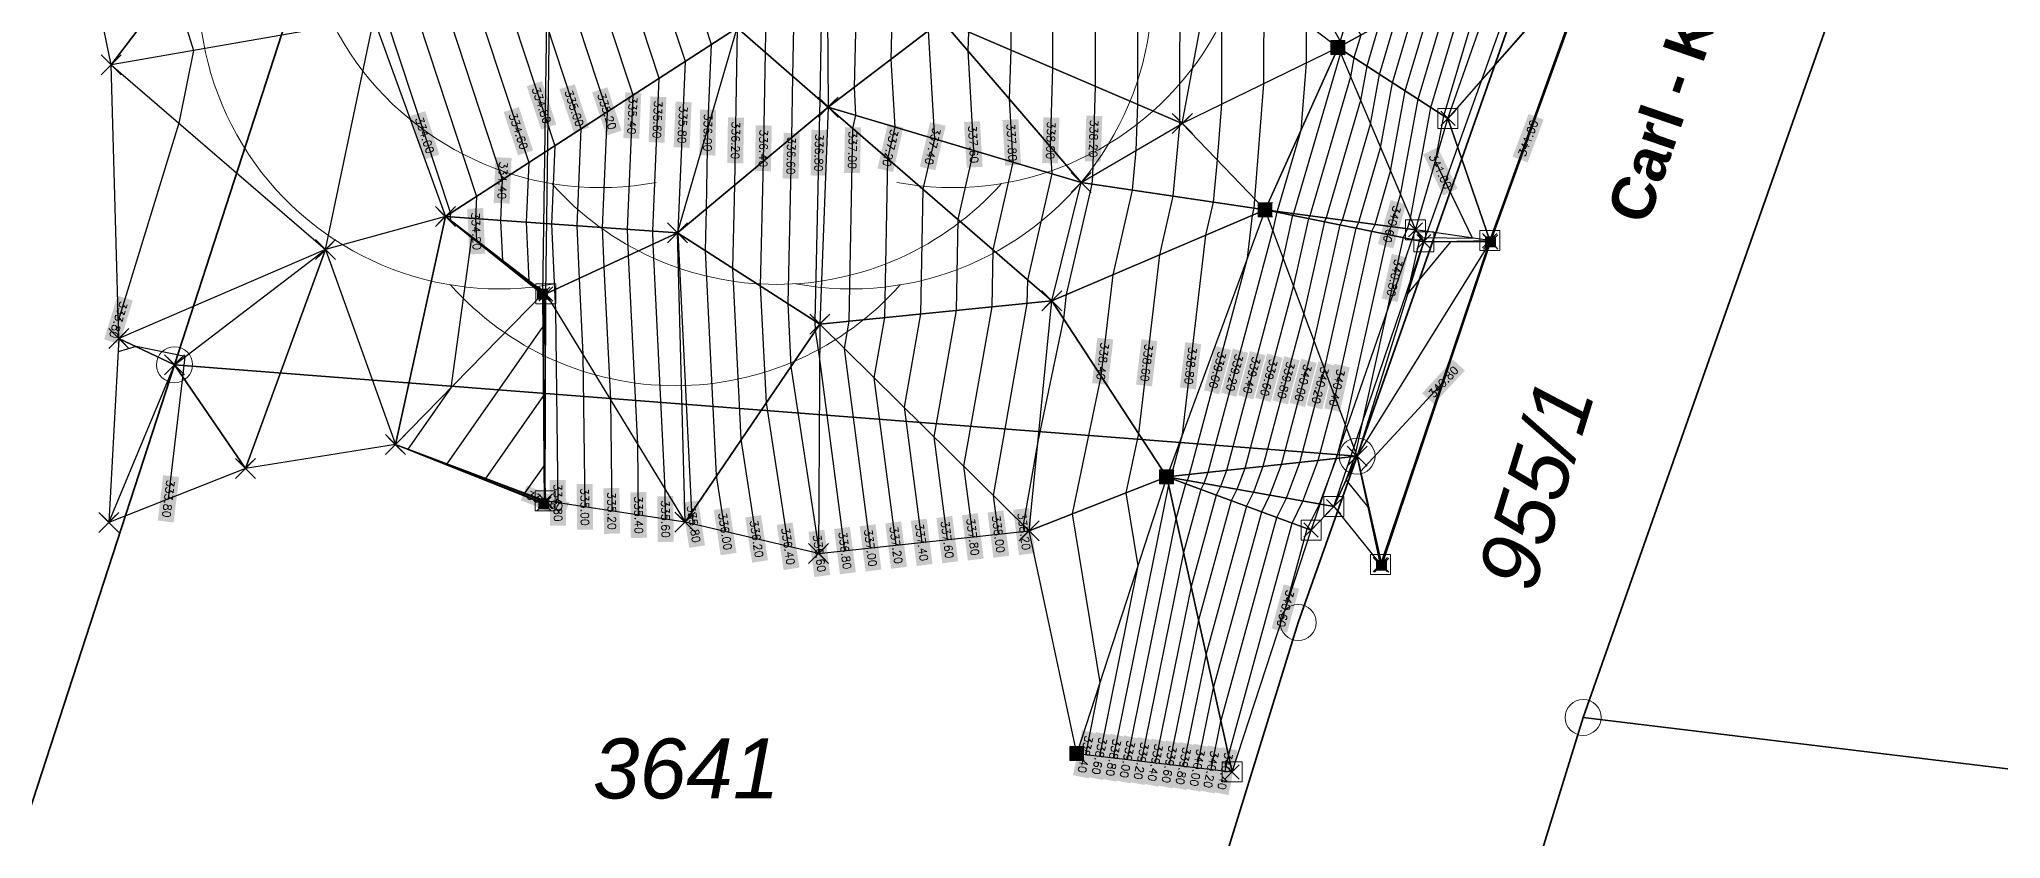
# Model space of a CAD drawing. Header units: metres. Extents: x 2 to 3400072, y 373 to 5275873.
# Drawn here: x 3399953.06 to 3400002.08, y 5275706.3 to 5275726.3 of the extents above; entities that cross this region are included whole.
import ezdxf
from ezdxf.enums import TextEntityAlignment as Align

# ---------------------------------------------------------------- set-up
doc = ezdxf.new("R2010")
doc.units = ezdxf.units.M
doc.linetypes.add('1600.2028', pattern=[0])
doc.linetypes.add('AUSGEZOGEN', pattern=[0])
doc.layers.get('0').update_dxf_attribs({"color": 1, "linetype": 'CONTINUOUS'})
for name, color, linetype in [('$BRUCH', 7, 'CONTINUOUS'), ('$P_INF_FL', 7, 'AUSGEZOGEN'), ('$P_INF_H', 7, 'AUSGEZOGEN'), ('$P_INF_NR', 7, 'AUSGEZOGEN'), ('$P_INF_X', 7, 'AUSGEZOGEN'), ('$PKT_0', 7, 'CONTINUOUS'), ('DGM', 7, 'CONTINUOUS'), ('DGM_HOEHEN', 34, 'CONTINUOUS'), ('DGM_HOEHEN_Haupt', 24, 'CONTINUOUS'), ('DGM_HOEHEN_TEXT', 7, 'CONTINUOUS')]:
    doc.layers.add(name, color=color, linetype=linetype)
for name, color, linetype, lineweight in [('aussparen', 1, 'CONTINUOUS', 18), ('Böschung OK', 7, 'CONTINUOUS', 18), ('Böschung UK', 7, 'CONTINUOUS', 18), ('Flurstücke_Grenzpunkte', 255, 'CONTINUOUS', 0), ('Geländepunkt', 7, 'CONTINUOUS', 18), ('Lagebezeichnungen', 255, 'CONTINUOUS', 0), ('Laubbaum 25m', 7, 'CONTINUOUS', 18), ('Mauer OK', 7, 'CONTINUOUS', 18), ('Mauer UK', 7, 'CONTINUOUS', 18), ('Stellkante OK', 7, 'CONTINUOUS', 18), ('Stellkante UK', 7, 'CONTINUOUS', 18)]:
    doc.layers.add(name, color=color, linetype=linetype, lineweight=lineweight)
doc.styles.add('Flurstücksnummer - K 10 700', font='')
doc.styles.add('Flurstücksnummer_ Schrägstrich - K 10 700', font='')
doc.styles.add('Name - Bauwerken u. Einrichtungen - F 10', font='')
doc.styles.add('SIMPLEX', font='SIMPLEX')
doc.styles.get('Flurstücksnummer - K 10 700').set_extended_font_data('Arial', italic=True)
doc.styles.get('Flurstücksnummer_ Schrägstrich - K 10 700').set_extended_font_data('Arial', italic=True)
doc.styles.get('Name - Bauwerken u. Einrichtungen - F 10').set_extended_font_data('Arial', bold=True)

# ---------------------------------------------------------------- blocks, each defined once
blk = doc.blocks.new('Grenzpunkt mit Abmarkung (Marke)')
at = {"color": 0, "lineweight": -2}
blk.add_circle((0, 0), 0.5, dxfattribs=at)
blk = doc.blocks.new('34')
at = {"color": 0, "lineweight": -2}
for p, q in [((-0.5, 0.5), (0.5, -0.5)), ((-0.5, -0.5), (0.5, 0.5))]:
    blk.add_line(p, q, dxfattribs=at)
blk = doc.blocks.new('71', base_point=(0.019231, 0))
at = {"color": 0, "lineweight": -2}
for p, q in [((-0.497863, 0.5), (-0.497863, -0.5)), ((-0.497863, 0.5), (0.497863, 0.5)), ((-0.480769, -0.5), (-0.480769, 0.5)), ((-0.459402, -0.5), (-0.459402, 0.5)), ((-0.438034, -0.5), (-0.438034, 0.5)), ((-0.42094, -0.5), (-0.42094, 0.5)), ((-0.399573, -0.5), (-0.399573, 0.5)), ((-0.378205, -0.5), (-0.378205, 0.5)), ((-0.361111, -0.5), (-0.361111, 0.5)), ((-0.339744, -0.5), (-0.339744, 0.5)), ((-0.318376, -0.5), (-0.318376, 0.5)), ((-0.301282, -0.5), (-0.301282, 0.5)), ((-0.279915, -0.5), (-0.279915, 0.5)), ((-0.258547, -0.5), (-0.258547, 0.5)), ((-0.241453, -0.5), (-0.241453, 0.5)), ((-0.220085, -0.5), (-0.220085, 0.5)), ((-0.198718, -0.5), (-0.198718, 0.5)), ((-0.181624, -0.5), (-0.181624, 0.5)), ((-0.160256, -0.5), (-0.160256, 0.5)), ((-0.138889, -0.5), (-0.138889, 0.5)), ((-0.121795, -0.5), (-0.121795, 0.5)), ((-0.100428, -0.5), (-0.100428, 0.5)), ((-0.07906, -0.5), (-0.07906, 0.5)), ((-0.061966, -0.5), (-0.061966, 0.5)), ((-0.040599, -0.5), (-0.040599, 0.5)), ((-0.019231, -0.5), (-0.019231, 0.5)), ((-0.002137, -0.5), (-0.002137, 0.5)), ((0.019231, -0.5), (0.019231, 0.5)), ((0.040599, -0.5), (0.040599, 0.5)), ((0.057693, -0.5), (0.057693, 0.5)), ((0.07906, -0.5), (0.07906, 0.5)), ((0.100428, -0.5), (0.100428, 0.5)), ((0.117522, -0.5), (0.117522, 0.5)), ((0.138889, -0.5), (0.138889, 0.5)), ((0.160256, -0.5), (0.160256, 0.5)), ((0.177351, -0.5), (0.177351, 0.5)), ((0.198718, -0.5), (0.198718, 0.5)), ((0.220085, -0.5), (0.220085, 0.5)), ((0.237179, -0.5), (0.237179, 0.5)), ((0.258547, -0.5), (0.258547, 0.5)), ((0.279915, -0.5), (0.279915, 0.5)), ((0.297009, -0.5), (0.297009, 0.5)), ((0.318376, -0.5), (0.318376, 0.5)), ((0.339744, -0.5), (0.339744, 0.5)), ((0.356838, -0.5), (0.356838, 0.5)), ((0.378205, -0.5), (0.378205, 0.5)), ((0.399573, -0.5), (0.399573, 0.5)), ((0.416666, -0.5), (0.416666, 0.5)), ((0.438034, -0.5), (0.438034, 0.5)), ((0.459402, -0.5), (0.459402, 0.5)), ((0.476495, -0.5), (0.476495, 0.5)), ((0.497863, 0.5), (0.497863, -0.5)), ((0.497863, -0.5), (-0.497863, -0.5))]:
    blk.add_line(p, q, dxfattribs=at)
blk = doc.blocks.new('139', base_point=(0, -0.001756))
at = {"color": 0, "lineweight": -2}
for centre, radius, start, end in [((0, 0.198947), 0.301054, 23.556964, 156.444075), ((-0.175614, 0.098595), 0.301054, 99.378072, 213.597998), ((0.175614, 0.098595), 0.301054, 340.504019, 100.603046), ((-0.175615, -0.102107), 0.301054, 146.376033, 280.600999), ((0.175615, -0.102107), 0.301054, 259.398891, 33.623991), ((0, -0.001756), 0.025088, 90.001142, 179.997716), ((0, -0.001756), 0.025088, 0.002284, 89.998858), ((0, -0.001756), 0.025088, 180.001142, 269.998858), ((0, -0.001756), 0.025088, 270.001142, 359.998858), ((0, -0.198946), 0.301054, 221.698008, 318.301992)]:
    blk.add_arc(centre, radius, start, end, dxfattribs=at)
blk = doc.blocks.new('146')
at = {"color": 0, "lineweight": -2}
for p, q in [((-0.5, -0.5), (-0.5, 0.5)), ((-0.5, 0.5), (0.5, 0.5)), ((0.5, 0.5), (0.5, -0.5)), ((0.5, -0.5), (-0.5, -0.5))]:
    blk.add_line(p, q, dxfattribs=at)
blk = doc.blocks.new('147', base_point=(0.019231, 0))
at = {"color": 0, "lineweight": -2}
for p, q in [((-0.497863, -0.5), (-0.497863, 0.5)), ((-0.497863, 0.5), (0.497863, 0.5)), ((-0.480769, -0.5), (-0.480769, 0.5)), ((-0.459402, -0.5), (-0.459402, 0.5)), ((-0.438034, -0.5), (-0.438034, 0.5)), ((-0.42094, -0.5), (-0.42094, 0.5)), ((-0.399573, -0.5), (-0.399573, 0.5)), ((-0.378205, -0.5), (-0.378205, 0.5)), ((-0.361111, -0.5), (-0.361111, 0.5)), ((-0.339744, -0.5), (-0.339744, 0.5)), ((-0.318376, -0.5), (-0.318376, 0.5)), ((-0.301282, -0.5), (-0.301282, 0.5)), ((-0.279915, -0.5), (-0.279915, 0.5)), ((-0.258547, -0.5), (-0.258547, 0.5)), ((-0.241453, -0.5), (-0.241453, 0.5)), ((-0.220085, -0.5), (-0.220085, 0.5)), ((-0.198718, -0.5), (-0.198718, 0.5)), ((-0.181624, -0.5), (-0.181624, 0.5)), ((-0.160256, -0.5), (-0.160256, 0.5)), ((-0.138889, -0.5), (-0.138889, 0.5)), ((-0.121795, -0.5), (-0.121795, 0.5)), ((-0.100428, -0.5), (-0.100428, 0.5)), ((-0.07906, -0.5), (-0.07906, 0.5)), ((-0.061966, -0.5), (-0.061966, 0.5)), ((-0.040599, -0.5), (-0.040599, 0.5)), ((-0.019231, -0.5), (-0.019231, 0.5)), ((-0.002137, -0.5), (-0.002137, 0.5)), ((0.019231, -0.5), (0.019231, 0.5)), ((0.040599, -0.5), (0.040599, 0.5)), ((0.057693, -0.5), (0.057693, 0.5)), ((0.07906, -0.5), (0.07906, 0.5)), ((0.100428, -0.5), (0.100428, 0.5)), ((0.117522, -0.5), (0.117522, 0.5)), ((0.138889, -0.5), (0.138889, 0.5)), ((0.160256, -0.5), (0.160256, 0.5)), ((0.177351, -0.5), (0.177351, 0.5)), ((0.198718, -0.5), (0.198718, 0.5)), ((0.220085, -0.5), (0.220085, 0.5)), ((0.237179, -0.5), (0.237179, 0.5)), ((0.258547, -0.5), (0.258547, 0.5)), ((0.279915, -0.5), (0.279915, 0.5)), ((0.297009, -0.5), (0.297009, 0.5)), ((0.318376, -0.5), (0.318376, 0.5)), ((0.339744, -0.5), (0.339744, 0.5)), ((0.356838, -0.5), (0.356838, 0.5)), ((0.378205, -0.5), (0.378205, 0.5)), ((0.399573, -0.5), (0.399573, 0.5)), ((0.416666, -0.5), (0.416666, 0.5)), ((0.438034, -0.5), (0.438034, 0.5)), ((0.459402, -0.5), (0.459402, 0.5)), ((0.476495, -0.5), (0.476495, 0.5)), ((0.497863, 0.5), (0.497863, -0.5)), ((0.497863, -0.5), (-0.497863, -0.5))]:
    blk.add_line(p, q, dxfattribs=at)
blk = doc.blocks.new('70')
at = {"color": 0, "lineweight": -2}
for p, q in [((-0.5, -0.5), (-0.5, 0.5)), ((-0.5, 0.5), (0.5, 0.5)), ((0.5, 0.5), (0.5, -0.5)), ((0.5, -0.5), (-0.5, -0.5))]:
    blk.add_line(p, q, dxfattribs=at)
blk = doc.blocks.new('PKT_0')
for p, q in [((-0.354, -0.354), (0.354, 0.354)), ((0.354, -0.354), (-0.354, 0.354))]:
    blk.add_line(p, q)
at = {"layer": '$P_INF_FL'}
blk.add_attdef('CODE', text='', height=0.8, dxfattribs=at).set_placement((0, 1.7), align=Align.CENTER)
at = {"layer": '$P_INF_H'}
blk.add_attdef('H', text='', height=0.8, dxfattribs=at).set_placement((0, -1.4), align=Align.CENTER)
at = {"layer": '$P_INF_NR'}
blk.add_attdef('NR', text='', height=0.8, dxfattribs=at).set_placement((0, 0.7), align=Align.CENTER)
at = {"layer": '$P_INF_X'}
blk.add_attdef('X', text='', height=0.8, dxfattribs=at).set_placement((-0.9, -0.4), align=Align.RIGHT)
blk.add_attdef('Y', (0.7, -0.4), '', height=0.8, dxfattribs=at)

msp = doc.modelspace()

# ---------------------------------------------------------------- linework, layer by layer
at = {"layer": '$BRUCH', "linetype": 'ByBlock'}
msp.add_lwpolyline([(3399965.672, 5275714.682), (3399965.703, 5275714.753), (3399965.719, 5275719.929), (3399965.883, 5275732.509), (3399965.82, 5275732.527), (3399965.636, 5275719.923)], close=True, dxfattribs=at)
at = {"layer": 'DGM', "color": 0, "linetype": 'ByBlock'}
for points in [[(3399953.835, 5275730.614, 333.669), (3399958.81, 5275730.862, 333.886), (3399954.853, 5275725.659, 333.745)], [(3399958.81, 5275730.862, 333.886), (3399961.416, 5275726.798, 333.92), (3399954.853, 5275725.659, 333.745)], [(3399972.737, 5275729.22, 336.825), (3399972.772, 5275724.604, 336.858), (3399970.499, 5275726.584, 336.197)], [(3399972.737, 5275729.22, 336.825), (3399972.772, 5275724.604, 336.858), (3399975.614, 5275726.766, 337.474)], [(3399981.624, 5275724.194, 338.613), (3399982.422, 5275728.458, 338.763), (3399975.614, 5275726.766, 337.474)], [(3399981.624, 5275724.194, 338.613), (3399982.422, 5275728.458, 338.763), (3399985.515, 5275726.089, 339.352)], [(3399982.422, 5275728.458, 338.763), (3399985.515, 5275726.089, 339.352), (3399989.683, 5275728.386, 341.175)], [(3399985.515, 5275726.089, 339.352), (3399988.263, 5275724.319, 341.065), (3399989.683, 5275728.386, 341.175)], [(3399961.416, 5275726.798, 333.92), (3399954.853, 5275725.659, 333.745), (3399960.213, 5275721.038, 333.919)], [(3399961.416, 5275726.798, 333.92), (3399963.207, 5275721.864, 333.961), (3399960.213, 5275721.038, 333.919)], [(3399970.499, 5275726.584, 336.197), (3399961.416, 5275726.798, 333.92), (3399963.207, 5275721.864, 333.961)], [(3399972.772, 5275724.604, 336.858), (3399979.095, 5275722.715, 338.148), (3399975.614, 5275726.766, 337.474)], [(3399979.095, 5275722.715, 338.148), (3399981.624, 5275724.194, 338.613), (3399975.614, 5275726.766, 337.474)], [(3399969.01, 5275721.457, 335.797), (3399970.499, 5275726.584, 336.197), (3399963.207, 5275721.864, 333.961)], [(3399972.772, 5275724.604, 336.858), (3399969.01, 5275721.457, 335.797), (3399970.499, 5275726.584, 336.197)], [(3399981.624, 5275724.194, 338.613), (3399983.697, 5275722.035, 339.055), (3399985.515, 5275726.089, 339.352)], [(3399983.697, 5275722.035, 339.055), (3399985.515, 5275726.089, 339.352), (3399987.451, 5275721.534, 340.896)], [(3399985.515, 5275726.089, 339.352), (3399987.451, 5275721.534, 340.896), (3399988.263, 5275724.319, 341.065)], [(3399954.853, 5275725.659, 333.745), (3399960.213, 5275721.038, 333.919), (3399955.049, 5275718.815, 333.804)], [(3399972.772, 5275724.604, 336.858), (3399972.563, 5275719.177, 336.834), (3399969.01, 5275721.457, 335.797)], [(3399972.772, 5275724.604, 336.858), (3399972.563, 5275719.177, 336.834), (3399978.359, 5275719.755, 338.137)], [(3399972.772, 5275724.604, 336.858), (3399978.359, 5275719.755, 338.137), (3399979.095, 5275722.715, 338.148)], [(3399989.305, 5275721.263, 341.031), (3399987.451, 5275721.534, 340.896), (3399988.263, 5275724.319, 341.065)], [(3399979.095, 5275722.715, 338.148), (3399981.624, 5275724.194, 338.613), (3399983.697, 5275722.035, 339.055)], [(3399978.359, 5275719.755, 338.137), (3399979.095, 5275722.715, 338.148), (3399983.697, 5275722.035, 339.055)], [(3399963.207, 5275721.864, 333.961), (3399960.213, 5275721.038, 333.919), (3399961.957, 5275716.161, 333.936)], [(3399965.636, 5275719.923, 334.106), (3399963.207, 5275721.864, 333.961), (3399961.957, 5275716.161, 333.936)], [(3399965.719, 5275719.929, 334.73), (3399969.01, 5275721.457, 335.797), (3399963.207, 5275721.864, 333.961)], [(3399965.636, 5275719.923, 334.106), (3399965.719, 5275719.929, 334.73), (3399963.207, 5275721.864, 333.961)], [(3399978.359, 5275719.755, 338.137), (3399983.697, 5275722.035, 339.055), (3399981.238, 5275715.354, 338.752)], [(3399985.99, 5275715.872, 340.825), (3399983.697, 5275722.035, 339.055), (3399981.238, 5275715.354, 338.752)], [(3399987.66, 5275721.235, 341.056), (3399985.99, 5275715.872, 340.825), (3399983.697, 5275722.035, 339.055)], [(3399987.66, 5275721.235, 341.056), (3399983.697, 5275722.035, 339.055), (3399987.451, 5275721.534, 340.896)], [(3399965.719, 5275719.929, 334.73), (3399969.195, 5275714.225, 335.745), (3399969.01, 5275721.457, 335.797)], [(3399972.563, 5275719.177, 336.834), (3399969.195, 5275714.225, 335.745), (3399969.01, 5275721.457, 335.797)], [(3399987.66, 5275721.235, 341.056), (3399989.305, 5275721.263, 341.031), (3399987.451, 5275721.534, 340.896)], [(3399960.213, 5275721.038, 333.919), (3399955.049, 5275718.815, 333.804), (3399956.436, 5275718.159, 333.791)], [(3399960.213, 5275721.038, 333.919), (3399958.213, 5275715.566, 333.866), (3399956.436, 5275718.159, 333.791)], [(3399960.213, 5275721.038, 333.919), (3399961.957, 5275716.161, 333.936), (3399958.213, 5275715.566, 333.866)], [(3399989.329, 5275721.229, 340.916), (3399987.66, 5275721.235, 341.056), (3399989.305, 5275721.263, 341.031)], [(3399965.636, 5275719.923, 334.106), (3399965.703, 5275714.753, 334.706), (3399961.957, 5275716.161, 333.936)], [(3399965.636, 5275719.923, 334.106), (3399965.703, 5275714.753, 334.706), (3399965.719, 5275719.929, 334.73)], [(3399965.703, 5275714.753, 334.706), (3399965.719, 5275719.929, 334.73), (3399969.195, 5275714.225, 335.745)], [(3399972.563, 5275719.177, 336.834), (3399977.794, 5275714.004, 338.24), (3399978.359, 5275719.755, 338.137)], [(3399977.794, 5275714.004, 338.24), (3399978.359, 5275719.755, 338.137), (3399981.238, 5275715.354, 338.752)], [(3399972.563, 5275719.177, 336.834), (3399972.534, 5275713.439, 336.594), (3399969.195, 5275714.225, 335.745)], [(3399972.563, 5275719.177, 336.834), (3399972.534, 5275713.439, 336.594), (3399977.794, 5275714.004, 338.24)], [(3399955.049, 5275718.815, 333.804), (3399954.796, 5275714.217, 333.749), (3399956.436, 5275718.159, 333.791)], [(3399958.213, 5275715.566, 333.866), (3399954.796, 5275714.217, 333.749), (3399956.436, 5275718.159, 333.791)], [(3399965.672, 5275714.682, 334.082), (3399965.703, 5275714.753, 334.706), (3399961.957, 5275716.161, 333.936)], [(3399985.407, 5275714.61, 340.772), (3399985.99, 5275715.872, 340.825), (3399981.238, 5275715.354, 338.752)], [(3399985.407, 5275714.61, 340.772), (3399986.573, 5275713.16, 340.771), (3399985.99, 5275715.872, 340.825)], [(3399986.606, 5275713.147, 340.648), (3399986.573, 5275713.16, 340.771), (3399985.99, 5275715.872, 340.825)], [(3399977.794, 5275714.004, 338.24), (3399981.238, 5275715.354, 338.752), (3399978.99, 5275708.44, 338.279)], [(3399981.238, 5275715.354, 338.752), (3399978.99, 5275708.44, 338.279), (3399982.867, 5275707.975, 340.498)], [(3399981.238, 5275715.354, 338.752), (3399982.867, 5275707.975, 340.498), (3399984.84, 5275714.024, 340.649)], [(3399985.407, 5275714.61, 340.772), (3399981.238, 5275715.354, 338.752), (3399984.84, 5275714.024, 340.649)]]:
    msp.add_3dface(points, dxfattribs=at)
at = {"layer": 'DGM_HOEHEN', "color": 44, "linetype": 'ByBlock'}
for points, elevation in [([(3399966.144, 5275754.079), (3399966.527, 5275753.024), (3399966.605, 5275750.456), (3399966.674, 5275745.929), (3399968.144, 5275742.26), (3399967.87, 5275741.031), (3399967.994, 5275740.575), (3399967.042, 5275736.879), (3399967.901, 5275735.29), (3399966.509, 5275733.359), (3399966.076, 5275732.59), (3399966.007, 5275732.411), (3399965.975, 5275731.791), (3399964.316, 5275728.065), (3399964.926, 5275726.715), (3399965.943, 5275723.635), (3399965.859, 5275721.678), (3399965.935, 5275720.029), (3399965.958, 5275719.535), (3399966.018, 5275714.705)], 334.8), ([(3399977.715, 5275753.822), (3399978.103, 5275750.397), (3399978.152, 5275748.956), (3399977.998, 5275747.409), (3399977.536, 5275744.298), (3399977.424, 5275743.498), (3399977.242, 5275738.682), (3399977.421, 5275738.044), (3399977.538, 5275733.935), (3399977.433, 5275733.002), (3399977.594, 5275731.752), (3399977.336, 5275727.194), (3399977.334, 5275726.03), (3399977.298, 5275724.806), (3399977.39, 5275723.224), (3399976.887, 5275721.032), (3399976.86, 5275719.605), (3399976.157, 5275715.623), (3399976.388, 5275713.853)], 337.8), ([(3399977.027, 5275713.922), (3399976.901, 5275714.887), (3399977.75, 5275719.694), (3399977.76, 5275720.274), (3399978.37, 5275722.931), (3399978.331, 5275723.604), (3399978.39, 5275725.578), (3399978.392, 5275727.456), (3399978.596, 5275731.068), (3399978.34, 5275733.065), (3399978.507, 5275734.554), (3399978.424, 5275737.484), (3399978.011, 5275738.955), (3399978.167, 5275743.086), (3399978.558, 5275745.883), (3399978.837, 5275747.757), (3399978.93, 5275748.689), (3399978.9, 5275749.557), (3399978.394, 5275754.022)], 338), ([(3399979.595, 5275753.935), (3399979.501, 5275750.453), (3399979.697, 5275748.718), (3399979.707, 5275748.423), (3399979.676, 5275748.106), (3399979.581, 5275747.469), (3399978.91, 5275742.673), (3399978.78, 5275739.229), (3399979.427, 5275736.924), (3399979.477, 5275735.173), (3399979.246, 5275733.127), (3399979.599, 5275730.384), (3399979.448, 5275727.719), (3399979.445, 5275725.126), (3399979.378, 5275722.88), (3399979.359, 5275722.676), (3399978.725, 5275719.911), (3399978.654, 5275719.304), (3399978.014, 5275716.237), (3399977.646, 5275714.151), (3399977.667, 5275713.99)], 338.2), ([(3399980.884, 5275753.8), (3399980.748, 5275748.8), (3399980.595, 5275748.145), (3399980.38, 5275747.458), (3399979.653, 5275742.261), (3399979.549, 5275739.503), (3399980.43, 5275736.365), (3399980.446, 5275735.793), (3399980.153, 5275733.19), (3399980.602, 5275729.7), (3399980.505, 5275727.982), (3399980.5, 5275724.675), (3399980.466, 5275723.516), (3399980.374, 5275722.526), (3399979.888, 5275720.408), (3399979.59, 5275717.873), (3399978.871, 5275714.426), (3399979.565, 5275710.208), (3399979.201, 5275708.414)], 338.4), ([(3399982.173, 5275753.665), (3399982.07, 5275749.861), (3399981.599, 5275747.855), (3399980.942, 5275745.753), (3399980.396, 5275741.848), (3399980.318, 5275739.776), (3399981.168, 5275736.75), (3399981.207, 5275735.986), (3399981.308, 5275735.451), (3399981.06, 5275733.252), (3399981.605, 5275729.016), (3399981.561, 5275728.244), (3399981.556, 5275724.223), (3399981.554, 5275724.152), (3399981.389, 5275722.376), (3399981.051, 5275720.905), (3399980.526, 5275716.442), (3399980.216, 5275714.953), (3399980.516, 5275713.132), (3399979.551, 5275708.373)], 338.6), ([(3399967.837, 5275753.579), (3399968.336, 5275752.203), (3399969.254, 5275748.156), (3399969.268, 5275747.226), (3399969.609, 5275746.376), (3399970.081, 5275742.242), (3399970.01, 5275741.457), (3399969.547, 5275737.278), (3399969.537, 5275736.897), (3399969.3, 5275736.541), (3399967.386, 5275733.139), (3399966.845, 5275731.751), (3399966.822, 5275731.308), (3399965.635, 5275728.64), (3399966.522, 5275726.677), (3399967.248, 5275724.479), (3399967.123, 5275721.59), (3399967.169, 5275720.602), (3399967.329, 5275717.288), (3399967.363, 5275714.502)], 335.2), ([(3399968.035, 5275714.4), (3399968.014, 5275716.164), (3399967.786, 5275720.889), (3399967.755, 5275721.545), (3399967.9, 5275724.901), (3399967.32, 5275726.659), (3399966.294, 5275728.928), (3399967.245, 5275731.066), (3399967.264, 5275731.421), (3399968.04, 5275733.414), (3399969.387, 5275735.808), (3399969.957, 5275736.661), (3399969.98, 5275737.575), (3399970.389, 5275741.263), (3399970.516, 5275742.676), (3399969.999, 5275747.207), (3399970.019, 5275747.824), (3399969.833, 5275748.813), (3399969.019, 5275752.403), (3399968.683, 5275753.33)], 335.4), ([(3399974.471, 5275713.647), (3399973.925, 5275717.83), (3399974.191, 5275719.339), (3399974.266, 5275723.307), (3399974.449, 5275724.103), (3399974.35, 5275725.804), (3399974.399, 5275727.802), (3399974.599, 5275731.375), (3399974.445, 5275732.807), (3399974.662, 5275733.781), (3399974.608, 5275736.504), (3399974.602, 5275739.275), (3399974.652, 5275741.21), (3399975.215, 5275744.562), (3399975.482, 5275746.364), (3399975.82, 5275749.756), (3399975.712, 5275752.916), (3399975.677, 5275753.223)], 337.2), ([(3399976.356, 5275753.422), (3399976.509, 5275752.076), (3399976.598, 5275749.489), (3399976.321, 5275746.712), (3399975.95, 5275744.216), (3399975.604, 5275742.153), (3399975.52, 5275738.916), (3399975.523, 5275737.385), (3399975.607, 5275733.114), (3399975.554, 5275732.875), (3399975.591, 5275732.524), (3399975.286, 5275727.046), (3399975.272, 5275726.506), (3399975.429, 5275723.81), (3399975.14, 5275722.549), (3399975.081, 5275719.428), (3399974.669, 5275717.094), (3399975.11, 5275713.716)], 337.4), ([(3399977.036, 5275753.622), (3399977.306, 5275751.237), (3399977.375, 5275749.223), (3399977.16, 5275747.061), (3399976.686, 5275743.871), (3399976.556, 5275743.097), (3399976.438, 5275738.557), (3399976.439, 5275738.266), (3399976.463, 5275737.033), (3399976.568, 5275733.316), (3399976.526, 5275732.94), (3399976.591, 5275732.436), (3399976.279, 5275726.931), (3399976.279, 5275726.481), (3399976.265, 5275726.008), (3399976.409, 5275723.517), (3399976.013, 5275721.791), (3399975.97, 5275719.517), (3399975.413, 5275716.359), (3399975.749, 5275713.784)], 337.6), ([(3399979.9, 5275708.331), (3399981.283, 5275715.151), (3399981.329, 5275715.32), (3399981.337, 5275715.336), (3399981.348, 5275715.366), (3399981.628, 5275716.412), (3399982.214, 5275721.401), (3399982.403, 5275722.226), (3399982.501, 5275723.28), (3399982.609, 5275724.673), (3399982.616, 5275728.309), (3399982.533, 5275728.457), (3399982.456, 5275729.506), (3399981.967, 5275733.314), (3399982.067, 5275734.204), (3399981.77, 5275735.778), (3399981.655, 5275738.026), (3399981.087, 5275740.05), (3399981.139, 5275741.436), (3399981.505, 5275744.047), (3399982.603, 5275747.565), (3399983.391, 5275750.923), (3399983.462, 5275753.53)], 338.8), ([(3399980.25, 5275708.289), (3399981.469, 5275714.306), (3399981.709, 5275715.18), (3399981.75, 5275715.262), (3399981.807, 5275715.416), (3399983.251, 5275720.822), (3399983.377, 5275721.898), (3399983.418, 5275722.076), (3399983.439, 5275722.303), (3399983.662, 5275725.186), (3399983.667, 5275727.505), (3399983.135, 5275728.451), (3399982.786, 5275733.215), (3399983.085, 5275733.534), (3399982.699, 5275733.633), (3399982.334, 5275735.57), (3399982.143, 5275739.301), (3399981.856, 5275740.323), (3399981.882, 5275741.023), (3399982.067, 5275742.342), (3399983.608, 5275747.275), (3399984.713, 5275751.984), (3399984.751, 5275753.395)], 339), ([(3399986.04, 5275753.26), (3399986.034, 5275753.045), (3399984.612, 5275746.985), (3399982.629, 5275740.636), (3399982.625, 5275740.611), (3399982.625, 5275740.597), (3399982.631, 5275740.577), (3399982.897, 5275735.363), (3399983.061, 5275734.496), (3399984.653, 5275734.088), (3399983.42, 5275732.771), (3399983.737, 5275728.445), (3399984.717, 5275726.7), (3399984.715, 5275725.699), (3399984.585, 5275724.014), (3399983.993, 5275721.995), (3399983.984, 5275721.977), (3399983.885, 5275721.53), (3399982.265, 5275715.466), (3399982.163, 5275715.189), (3399982.089, 5275715.04), (3399981.656, 5275713.46), (3399980.599, 5275708.247)], 339.2), ([(3399965.195, 5275752.668), (3399965.334, 5275748.082), (3399965.376, 5275745.28), (3399966.286, 5275743.009), (3399965.647, 5275740.141), (3399965.938, 5275739.076), (3399965.334, 5275736.734), (3399966.86, 5275733.908), (3399965.857, 5275732.516), (3399965.861, 5275732.146), (3399964.922, 5275732.313), (3399965.033, 5275730.868), (3399963.657, 5275727.777), (3399964.129, 5275726.734), (3399965.291, 5275723.213), (3399965.227, 5275721.722), (3399965.294, 5275720.256), (3399965.701, 5275719.927), (3399965.691, 5275715.666), (3399965.187, 5275714.947), (3399965.697, 5275714.741)], 334.6), ([(3399968.708, 5275714.299), (3399968.699, 5275715.04), (3399968.403, 5275721.175), (3399968.388, 5275721.501), (3399968.552, 5275725.324), (3399968.118, 5275726.64), (3399966.953, 5275729.216), (3399967.669, 5275730.824), (3399967.682, 5275731.091), (3399968.695, 5275733.689), (3399969.475, 5275735.075), (3399970.377, 5275736.425), (3399970.414, 5275737.872), (3399970.768, 5275741.07), (3399970.952, 5275743.111), (3399970.515, 5275746.934), (3399970.563, 5275748.403), (3399970.121, 5275750.756), (3399969.702, 5275752.603), (3399969.529, 5275753.08)], 335.6), ([(3399969.411, 5275714.174), (3399969.365, 5275714.475), (3399969.021, 5275721.451), (3399969.021, 5275721.466), (3399969.022, 5275721.496), (3399969.204, 5275725.746), (3399968.916, 5275726.621), (3399967.612, 5275729.504), (3399968.092, 5275730.582), (3399968.101, 5275730.762), (3399969.35, 5275733.964), (3399969.562, 5275734.342), (3399970.797, 5275736.189), (3399970.847, 5275738.169), (3399971.147, 5275740.876), (3399971.388, 5275743.545), (3399971.032, 5275746.661), (3399971.108, 5275748.981), (3399970.409, 5275752.699), (3399970.385, 5275752.803), (3399970.375, 5275752.83)], 335.8), ([(3399970.198, 5275713.989), (3399969.984, 5275715.385), (3399969.706, 5275721.011), (3399969.73, 5275722.059), (3399969.766, 5275724.059), (3399969.857, 5275726.168), (3399969.713, 5275726.602), (3399968.271, 5275729.792), (3399968.515, 5275730.34), (3399968.52, 5275730.432), (3399969.354, 5275732.57), (3399969.986, 5275732.536), (3399969.894, 5275733.839), (3399970.032, 5275734.181), (3399971.217, 5275735.953), (3399971.281, 5275738.467), (3399971.527, 5275740.683), (3399971.823, 5275743.98), (3399971.548, 5275746.388), (3399971.652, 5275749.56), (3399971.157, 5275752.194), (3399971.141, 5275752.865)], 336), ([(3399970.984, 5275713.804), (3399970.602, 5275716.294), (3399970.391, 5275720.571), (3399970.439, 5275722.652), (3399970.51, 5275726.575), (3399970.51, 5275726.596), (3399970.036, 5275727.636), (3399968.931, 5275730.08), (3399968.939, 5275730.099), (3399968.939, 5275730.102), (3399968.967, 5275730.174), (3399969.093, 5275730.167), (3399970.627, 5275730.734), (3399970.538, 5275731.109), (3399970.371, 5275733.474), (3399970.732, 5275734.363), (3399971.637, 5275735.717), (3399971.714, 5275738.764), (3399971.906, 5275740.489), (3399972.259, 5275744.414), (3399972.064, 5275746.116), (3399972.196, 5275750.138), (3399971.934, 5275751.533), (3399971.901, 5275752.917)], 336.2), ([(3399972.661, 5275752.969), (3399972.711, 5275750.872), (3399972.74, 5275750.717), (3399972.581, 5275745.843), (3399972.694, 5275744.849), (3399972.285, 5275740.295), (3399972.148, 5275739.061), (3399972.057, 5275735.481), (3399971.431, 5275734.545), (3399970.849, 5275733.109), (3399970.944, 5275731.759), (3399971.303, 5275730.25), (3399970.135, 5275729.818), (3399971.223, 5275727.436), (3399971.197, 5275725.976), (3399971.148, 5275723.246), (3399971.076, 5275720.131), (3399971.221, 5275717.203), (3399971.771, 5275713.619)], 336.4), ([(3399973.421, 5275753.022), (3399973.46, 5275751.37), (3399973.488, 5275750.556), (3399973.149, 5275747.146), (3399973.097, 5275745.57), (3399973.13, 5275745.283), (3399972.664, 5275740.102), (3399972.581, 5275739.358), (3399972.477, 5275735.246), (3399972.131, 5275734.727), (3399971.326, 5275732.744), (3399971.35, 5275732.409), (3399971.978, 5275729.765), (3399971.36, 5275729.537), (3399971.936, 5275728.276), (3399971.885, 5275725.377), (3399971.858, 5275723.839), (3399971.761, 5275719.691), (3399971.839, 5275718.113), (3399972.535, 5275713.582), (3399972.553, 5275713.441)], 336.6), ([(3399973.192, 5275713.51), (3399972.559, 5275718.364), (3399972.458, 5275719.022), (3399972.447, 5275719.252), (3399972.567, 5275724.432), (3399972.573, 5275724.777), (3399972.648, 5275729.115), (3399972.584, 5275729.255), (3399972.653, 5275729.281), (3399972.54, 5275729.755), (3399972.227, 5275732.67), (3399972.599, 5275734.339), (3399972.83, 5275734.909), (3399972.897, 5275735.01), (3399973.015, 5275739.656), (3399973.043, 5275739.908), (3399973.27, 5275742.43), (3399973.744, 5275745.254), (3399973.805, 5275745.667), (3399974.266, 5275750.289), (3399974.206, 5275752.033), (3399974.181, 5275753.074)], 336.8), ([(3399973.831, 5275713.578), (3399973.181, 5275718.566), (3399973.301, 5275719.251), (3399973.393, 5275724.065), (3399973.468, 5275724.396), (3399973.427, 5275725.102), (3399973.513, 5275728.558), (3399973.606, 5275730.226), (3399973.336, 5275732.738), (3399973.716, 5275734.447), (3399973.693, 5275735.623), (3399973.683, 5275739.634), (3399973.7, 5275740.266), (3399974.479, 5275744.908), (3399974.644, 5275746.015), (3399975.043, 5275750.023), (3399974.951, 5275752.696), (3399974.941, 5275753.127)], 337), ([(3399987.16, 5275753.086), (3399985.923, 5275747.797), (3399985.676, 5275746.999), (3399985.678, 5275746.404), (3399985.222, 5275741.54), (3399985.052, 5275740.973), (3399984.656, 5275739.139), (3399983.964, 5275735.22), (3399986.221, 5275734.642), (3399984.054, 5275732.327), (3399984.34, 5275728.439), (3399985.625, 5275726.149), (3399985.592, 5275726.039), (3399985.575, 5275725.947), (3399984.401, 5275721.941), (3399984.381, 5275721.897), (3399984.144, 5275720.833), (3399982.724, 5275715.516), (3399982.575, 5275715.115), (3399982.468, 5275714.899), (3399981.842, 5275712.615), (3399980.948, 5275708.205)], 339.4), ([(3399965.688, 5275714.718), (3399964.214, 5275715.313), (3399965.668, 5275717.39), (3399965.675, 5275719.925), (3399964.641, 5275720.759), (3399964.594, 5275721.767), (3399964.638, 5275722.79), (3399963.331, 5275726.753), (3399962.998, 5275727.489), (3399963.969, 5275729.671), (3399963.721, 5275732.899), (3399965.82, 5275732.527), (3399965.82, 5275732.527), (3399963.627, 5275736.589), (3399963.881, 5275737.577), (3399963.425, 5275739.25), (3399964.429, 5275743.758), (3399964.079, 5275744.631), (3399964.063, 5275745.709), (3399964.009, 5275747.473)], 334.4), ([(3399961.208, 5275738.359), (3399961.243, 5275738.287), (3399962.178, 5275735.814), (3399963.427, 5275733.325), (3399962.521, 5275733.486), (3399962.905, 5275728.474), (3399962.339, 5275727.201), (3399962.533, 5275726.771), (3399963.986, 5275722.368), (3399963.962, 5275721.811), (3399963.987, 5275721.262), (3399965.648, 5275719.924), (3399965.646, 5275719.113), (3399963.241, 5275715.678), (3399965.678, 5275714.695)], 334.2), ([(3399959.399, 5275737.401), (3399961.039, 5275733.983), (3399960.779, 5275733.022), (3399961.536, 5275731.256), (3399961.841, 5275727.276), (3399961.68, 5275726.913), (3399961.735, 5275726.79), (3399963.334, 5275721.946), (3399963.33, 5275721.855), (3399963.334, 5275721.766), (3399963.86, 5275721.342), (3399963.342, 5275717.577), (3399962.268, 5275716.044), (3399963.586, 5275715.513)], 334), ([(3399957.59, 5275736.443), (3399958.667, 5275734.198), (3399957.951, 5275731.549), (3399956.838, 5275730.764), (3399956.396, 5275727.688), (3399956.915, 5275726.017), (3399956.547, 5275724.198), (3399955.036, 5275719.279)], 333.8), ([(3399990.266, 5275723.825), (3399989.311, 5275721.254), (3399988.327, 5275721.233), (3399987.255, 5275719.935), (3399987.549, 5275721.257), (3399987.587, 5275721.339), (3399988.879, 5275721.325), (3399987.951, 5275723.248), (3399988.159, 5275724.386), (3399989.283, 5275728.165)], 341), ([(3399982.346, 5275708.037), (3399982.589, 5275709.234), (3399983.987, 5275714.338), (3399984.226, 5275714.82), (3399984.557, 5275715.716), (3399985.18, 5275718.048), (3399985.965, 5275721.577), (3399986.032, 5275721.723), (3399986.578, 5275723.587), (3399986.876, 5275725.212), (3399987.454, 5275727.157)], 340.2), ([(3399986.539, 5275726.653), (3399986.234, 5275725.626), (3399986.077, 5275724.767), (3399985.216, 5275721.832), (3399985.173, 5275721.737), (3399984.662, 5275719.441), (3399983.64, 5275715.616), (3399983.401, 5275714.968), (3399983.228, 5275714.619), (3399982.216, 5275710.925), (3399981.647, 5275708.121)], 339.8), ([(3399956.285, 5275714.805), (3399956.649, 5275717.848), (3399956.702, 5275718.362), (3399955.476, 5275718.613), (3399955.031, 5275718.48)], 333.8)]:
    msp.add_lwpolyline(points, dxfattribs=dict(at, elevation=elevation))
at = {"layer": 'DGM_HOEHEN_Haupt', "color": 44, "linetype": 'ByBlock'}
for points, elevation in [([(3399966.99, 5275753.829), (3399967.652, 5275752.003), (3399967.905, 5275750.889), (3399967.971, 5275746.577), (3399969.551, 5275742.634), (3399969.645, 5275741.807), (3399969.631, 5275741.65), (3399969.397, 5275739.534), (3399968.75, 5275737.024), (3399968.941, 5275736.672), (3399968.632, 5275736.243), (3399966.731, 5275732.865), (3399966.426, 5275732.081), (3399966.398, 5275731.55), (3399964.976, 5275728.352), (3399965.724, 5275726.696), (3399966.595, 5275724.057), (3399966.491, 5275721.634), (3399966.552, 5275720.315), (3399966.643, 5275718.411), (3399966.691, 5275714.604)], 335), ([(3399981.997, 5275708.079), (3399982.402, 5275710.079), (3399983.607, 5275714.479), (3399983.814, 5275714.894), (3399984.099, 5275715.666), (3399984.921, 5275718.744), (3399985.569, 5275721.657), (3399985.624, 5275721.778), (3399986.328, 5275724.177), (3399986.555, 5275725.419), (3399986.997, 5275726.905)], 340)]:
    msp.add_lwpolyline(points, dxfattribs=dict(at, elevation=elevation))
at = {"layer": 'Flurstücke_Grenzpunkte', "color": 7, "linetype": '1600.2028', "lineweight": 35}
for p, q in [((3399956.436, 5275718.159, 333.791), (3399962.38, 5275736.483, 334.254)), ((3399943.411, 5275678.06), (3399956.436, 5275718.159, 333.791)), ((3399985.99, 5275715.872, 340.825), (3399956.436, 5275718.159, 333.791)), ((3399984.519, 5275711.711), (3399985.99, 5275715.872, 340.825)), ((3399976.566, 5275685.943), (3399984.519, 5275711.711)), ((3399991.642, 5275709.339), (3399988.921, 5275700.536)), ((3399991.642, 5275709.339), (3400032.8, 5275704.349))]:
    msp.add_line(p, q, dxfattribs=at)

# ---------------------------------------------------------------- block references
at = {"layer": '$PKT_0', "linetype": 'ByBlock', "xscale": 0.5, "yscale": 0.5, "zscale": 0.5}
for p in [(3399985.515, 5275726.089, 339.352), (3399954.853, 5275725.659, 333.745), (3399972.772, 5275724.604, 336.858), (3399981.624, 5275724.194, 338.613), (3399988.263, 5275724.319, 341.065), (3399979.095, 5275722.715, 338.148), (3399963.207, 5275721.864, 333.961), (3399983.697, 5275722.035, 339.055), (3399969.01, 5275721.457, 335.797), (3399987.451, 5275721.534, 340.896), (3399987.66, 5275721.235, 341.056), (3399989.305, 5275721.263, 341.031), (3399989.329, 5275721.229, 340.916), (3399960.213, 5275721.038, 333.919), (3399965.636, 5275719.923, 334.106), (3399965.719, 5275719.929, 334.73), (3399978.359, 5275719.755, 338.137), (3399972.563, 5275719.177, 336.834), (3399955.049, 5275718.815, 333.804), (3399956.436, 5275718.159, 333.791), (3399961.957, 5275716.161, 333.936), (3399985.99, 5275715.872, 340.825), (3399958.213, 5275715.566, 333.866), (3399981.238, 5275715.354, 338.752), (3399965.703, 5275714.753, 334.706), (3399965.672, 5275714.682, 334.082), (3399985.407, 5275714.61, 340.772), (3399954.796, 5275714.217, 333.749), (3399969.195, 5275714.225, 335.745), (3399977.794, 5275714.004, 338.24), (3399984.84, 5275714.024, 340.649), (3399972.534, 5275713.439, 336.594), (3399986.573, 5275713.16, 340.771), (3399986.606, 5275713.147, 340.648), (3399978.99, 5275708.44, 338.279), (3399982.867, 5275707.975, 340.498)]:
    msp.add_blockref('PKT_0', p, dxfattribs=at)
at = {"layer": 'Böschung OK', "color": 53, "lineweight": 18, "true_color": 0xdbc03c, "xscale": 0.5, "yscale": 0.5, "zscale": 0.5}
for p in [(3399988.263, 5275724.319, 341.065), (3399987.451, 5275721.534, 340.896), (3399984.84, 5275714.024, 340.649), (3399982.867, 5275707.975, 340.498)]:
    msp.add_blockref('70', p, dxfattribs=at)
at = {"layer": 'Böschung UK', "color": 53, "lineweight": 18, "true_color": 0xdbc03c, "xscale": 0.35, "yscale": 0.35, "zscale": 0.35}
for p in [(3399985.515, 5275726.089, 339.352), (3399983.697, 5275722.035, 339.055), (3399981.238, 5275715.354, 338.752), (3399978.99, 5275708.44, 338.279)]:
    msp.add_blockref('71', p, dxfattribs=at)
at = {"layer": 'Flurstücke_Grenzpunkte', "color": 1, "lineweight": 18, "xscale": 0.9, "yscale": 0.9, "zscale": 0.9}
for p in [(3399956.436, 5275718.159, 333.791), (3399985.99, 5275715.872, 340.825)]:
    msp.add_blockref('Grenzpunkt mit Abmarkung (Marke)', p, dxfattribs=at)
at = {"layer": 'Flurstücke_Grenzpunkte', "color": 7, "lineweight": 18, "xscale": 0.9, "yscale": 0.9, "zscale": 0.9}
for p in [(3399984.519, 5275711.711), (3399991.642, 5275709.339)]:
    msp.add_blockref('Grenzpunkt mit Abmarkung (Marke)', p, dxfattribs=at)
at = {"layer": 'Geländepunkt', "color": 53, "lineweight": 18, "true_color": 0xdbc03c, "xscale": 0.5, "yscale": 0.5, "zscale": 0.5}
for p in [(3399954.853, 5275725.659, 333.745), (3399972.772, 5275724.604, 336.858), (3399981.624, 5275724.194, 338.613), (3399979.095, 5275722.715, 338.148), (3399963.207, 5275721.864, 333.961), (3399960.213, 5275721.038, 333.919), (3399969.01, 5275721.457, 335.797), (3399978.359, 5275719.755, 338.137), (3399972.563, 5275719.177, 336.834), (3399955.049, 5275718.815, 333.804), (3399956.436, 5275718.159, 333.791), (3399961.957, 5275716.161, 333.936), (3399985.99, 5275715.872, 340.825), (3399958.213, 5275715.566, 333.866), (3399954.796, 5275714.217, 333.749), (3399969.195, 5275714.225, 335.745), (3399977.794, 5275714.004, 338.24), (3399972.534, 5275713.439, 336.594)]:
    msp.add_blockref('34', p, dxfattribs=at)
at = {"layer": 'Laubbaum 25m', "color": 3, "lineweight": 18, "xscale": 25, "yscale": 25, "zscale": 25}
for p in [(3399971.484, 5275732.624, 336.666), (3399968.954, 5275730.09, 336.207)]:
    msp.add_blockref('139', p, dxfattribs=at)
at = {"layer": 'Mauer OK', "color": 94, "lineweight": 18, "xscale": 0.5, "yscale": 0.5, "zscale": 0.5}
for p in [(3399965.719, 5275719.929, 334.73), (3399965.703, 5275714.753, 334.706)]:
    msp.add_blockref('146', p, dxfattribs=at)
at = {"layer": 'Mauer UK', "color": 62, "lineweight": 18, "true_color": 0x99cc00, "xscale": 0.25, "yscale": 0.25, "zscale": 0.25}
for p in [(3399965.636, 5275719.923, 334.106), (3399965.672, 5275714.682, 334.082)]:
    msp.add_blockref('147', p, dxfattribs=at)
at = {"layer": 'Stellkante OK', "color": 6, "lineweight": 18, "xscale": 0.5, "yscale": 0.5, "zscale": 0.5}
for p in [(3399987.66, 5275721.235, 341.056), (3399989.305, 5275721.263, 341.031), (3399985.407, 5275714.61, 340.772), (3399986.573, 5275713.16, 340.771)]:
    msp.add_blockref('70', p, dxfattribs=at)
at = {"layer": 'Stellkante UK', "color": 6, "lineweight": 18, "xscale": 0.25, "yscale": 0.25, "zscale": 0.25}
for p in [(3399989.329, 5275721.229, 340.916), (3399986.606, 5275713.147, 340.648)]:
    msp.add_blockref('71', p, dxfattribs=at)

# ---------------------------------------------------------------- texts
at = {"layer": 'DGM_HOEHEN_TEXT', "color": 44, "linetype": 'ByBlock', "char_height": 0.2, "attachment_point": 5, "style": 'SIMPLEX', "bg_fill": 1, "box_fill_scale": 1.5, "bg_fill_color": 7, "bg_fill_true_color": 16777215, "bg_fill_transparency": 0}
for s, insert, rotation in [('334.80', (3399965.609, 5275724.647, 10334.801), 288.2649), ('335.00', (3399966.426, 5275724.57, 10335.001), 288.2649), ('335.20', (3399967.243, 5275724.493, 10335.201), 288.2649), ('335.40', (3399967.878, 5275724.391, 10335.401), 267.5354), ('335.60', (3399968.508, 5275724.289, 10335.601), 267.5354), ('335.80', (3399969.136, 5275724.16, 10335.801), 267.5354), ('334.00', (3399962.691, 5275723.894, 10334.001), 288.2649), ('334.60', (3399965.031, 5275723.998, 10334.601), 288.2649), ('336.00', (3399969.764, 5275723.965, 10336.001), 268.9728), ('336.20', (3399970.459, 5275723.769, 10336.201), 268.9728), ('337.40', (3399975.386, 5275723.623, 10337.401), 257.0829), ('337.60', (3399976.401, 5275723.668, 10337.601), 273.3231), ('337.80', (3399977.361, 5275723.718, 10337.801), 273.3231), ('338.00', (3399978.336, 5275723.769, 10338.001), 268.2959), ('338.20', (3399979.406, 5275723.813, 10338.201), 268.2959), ('341.00', (3399990.266, 5275723.825, 10341.001), 69.6153), ('336.40', (3399971.154, 5275723.572, 10336.401), 268.9728), ('336.60', (3399971.847, 5275723.384, 10336.601), 268.6717), ('336.80', (3399972.544, 5275723.459, 10336.801), 268.6717), ('337.00', (3399973.382, 5275723.525, 10337.001), 268.9155), ('337.20', (3399974.329, 5275723.58, 10337.201), 257.0829), ('334.40', (3399964.637, 5275722.768, 10334.401), 267.5354), ('341.00', (3399988.073, 5275722.994, 10341.001), 295.7752), ('340.60', (3399986.864, 5275721.672, 10340.601), 253.6592), ('334.20', (3399963.977, 5275721.497, 10334.201), 272.6357), ('340.80', (3399986.928, 5275720.327, 10340.801), 257.4694), ('333.80', (3399955.036, 5275719.279, 10333.801), 252.9263), ('338.40', (3399979.634, 5275718.244, 10338.401), 263.2927), ('338.60', (3399980.734, 5275718.207, 10338.601), 263.2927), ('338.80', (3399981.83, 5275718.133, 10338.801), 263.2927), ('339.00', (3399982.503, 5275718.023, 10339.001), 255.0421), ('339.20', (3399982.931, 5275717.959, 10339.201), 255.0421), ('339.40', (3399983.359, 5275717.896, 10339.401), 255.0421), ('339.60', (3399983.788, 5275717.832, 10339.601), 255.0421), ('339.80', (3399984.216, 5275717.769, 10339.801), 255.0421), ('340.00', (3399984.644, 5275717.705, 10340.001), 255.0421), ('340.20', (3399985.072, 5275717.642, 10340.201), 255.0421), ('340.40', (3399985.49, 5275717.581, 10340.401), 257.4694), ('333.80', (3399956.285, 5275714.805, 10333.801), 263.1807), ('334.60', (3399965.697, 5275714.741, 10334.601), 338.0335), ('334.80', (3399966.018, 5275714.705, 10334.801), 270.7119), ('335.00', (3399966.691, 5275714.604, 10335.001), 270.7119), ('335.20', (3399967.363, 5275714.502, 10335.201), 270.7119), ('335.40', (3399968.035, 5275714.4, 10335.401), 270.7119), ('335.60', (3399968.708, 5275714.299, 10335.601), 270.7119), ('335.80', (3399969.411, 5275714.174, 10335.801), 278.724), ('336.00', (3399970.198, 5275713.989, 10336.001), 278.724), ('337.80', (3399976.388, 5275713.853, 10337.801), 277.433), ('338.00', (3399977.027, 5275713.922, 10338.001), 277.433), ('338.20', (3399977.667, 5275713.99, 10338.201), 277.433), ('336.20', (3399970.984, 5275713.804, 10336.201), 278.724), ('336.40', (3399971.771, 5275713.619, 10336.401), 278.724), ('336.60', (3399972.553, 5275713.441, 10336.601), 277.433), ('336.80', (3399973.192, 5275713.51, 10336.801), 277.433), ('337.00', (3399973.831, 5275713.578, 10337.001), 277.433), ('337.20', (3399974.471, 5275713.647, 10337.201), 277.433), ('337.40', (3399975.11, 5275713.716, 10337.401), 277.433), ('337.60', (3399975.749, 5275713.784, 10337.601), 277.433), ('340.60', (3399984.199, 5275712.061, 10340.601), 254.6778), ('338.40', (3399979.201, 5275708.414, 10338.401), 258.5395), ('338.60', (3399979.551, 5275708.373, 10338.601), 258.5395), ('338.80', (3399979.9, 5275708.331, 10338.801), 258.5395), ('339.00', (3399980.25, 5275708.289, 10339.001), 258.5395), ('339.20', (3399980.599, 5275708.247, 10339.201), 258.5395), ('339.40', (3399980.948, 5275708.205, 10339.401), 258.5395), ('339.60', (3399981.298, 5275708.163, 10339.601), 258.5395), ('339.80', (3399981.647, 5275708.121, 10339.801), 258.5395), ('340.00', (3399981.997, 5275708.079, 10340.001), 258.5395), ('340.20', (3399982.346, 5275708.037, 10340.201), 258.5395), ('340.40', (3399982.695, 5275707.995, 10340.401), 258.5395)]:
    msp.add_mtext(s, dxfattribs=dict(at, insert=insert, rotation=rotation))
at = {"layer": 'Flurstücke_Grenzpunkte', "color": 7, "lineweight": 18, "char_height": 1.5, "attachment_point": 5, "line_spacing_factor": 0.69, "bg_fill": 2}
for s, insert, rotation, style in [('955/1', (3399990.467, 5275715.153), 72.8333, 'Flurstücksnummer_ Schrägstrich - K 10 700'), ('3641', (3399969.225, 5275708.051), 0.0091, 'Flurstücksnummer - K 10 700')]:
    msp.add_mtext(s, dxfattribs=dict(at, insert=insert, rotation=rotation, style=style))
at = {"layer": 'Lagebezeichnungen', "color": 7, "lineweight": 18, "insert": (3399994.992, 5275727.886), "char_height": 1.08, "attachment_point": 5, "rotation": 71.0869, "line_spacing_factor": 0.69, "style": 'Name - Bauwerken u. Einrichtungen - F 10', "bg_fill": 2}
msp.add_mtext('Carl - Keller - Weg', dxfattribs=at)

# ---------------------------------------------------------------- next in the draw order: linework, layer by layer
at = {"layer": '$BRUCH', "linetype": 'ByBlock'}
msp.add_lwpolyline([(3399986.606, 5275713.147), (3399989.329, 5275721.229), (3399991.952, 5275728.49), (3399994.45, 5275735.284), (3399997.998, 5275744.806), (3400000.305, 5275750.72), (3400000.273, 5275750.727), (3399997.989, 5275744.821), (3399994.403, 5275735.309), (3399991.907, 5275728.497), (3399989.305, 5275721.263), (3399986.573, 5275713.16)], close=True, dxfattribs=at)
for points in [[(3399985.407, 5275714.61), (3399987.66, 5275721.235), (3399990.95, 5275730.435), (3399992.669, 5275735.2), (3399995.545, 5275742.719), (3399998.186, 5275749.685)], [(3399982.867, 5275707.975), (3399984.84, 5275714.024), (3399987.451, 5275721.534), (3399988.263, 5275724.319), (3399989.683, 5275728.386), (3399991.028, 5275732.22), (3399992.936, 5275737.313), (3399995.403, 5275744.263), (3399996.442, 5275747.799)], [(3399993.733, 5275747.32), (3399992.383, 5275742.602), (3399991.576, 5275739.079), (3399988.37, 5275735.402), (3399985.515, 5275726.089), (3399983.697, 5275722.035), (3399981.238, 5275715.354), (3399978.99, 5275708.44)]]:
    msp.add_lwpolyline(points, dxfattribs=at)
at = {"layer": 'aussparen', "linetype": 'ByBlock', "elevation": 340.498}
msp.add_lwpolyline([(3399991.952, 5275728.49), (3399989.329, 5275721.229), (3399986.606, 5275713.147), (3399986.573, 5275713.16), (3399985.407, 5275714.61), (3399984.84, 5275714.024), (3399982.867, 5275707.975), (3399978.99, 5275708.44), (3399977.794, 5275714.004), (3399972.534, 5275713.439), (3399969.195, 5275714.225), (3399965.703, 5275714.753), (3399965.672, 5275714.682), (3399961.957, 5275716.161), (3399958.213, 5275715.566), (3399954.796, 5275714.217), (3399955.049, 5275718.815), (3399954.853, 5275725.659), (3399953.835, 5275730.614)], dxfattribs=at)
at = {"layer": 'DGM', "color": 0, "linetype": 'ByBlock'}
for points in [[(3399991.907, 5275728.497, 341.275), (3399988.263, 5275724.319, 341.065), (3399989.683, 5275728.386, 341.175)], [(3399991.952, 5275728.49, 341.151), (3399991.907, 5275728.497, 341.275), (3399988.263, 5275724.319, 341.065)], [(3399991.952, 5275728.49, 341.151), (3399989.305, 5275721.263, 341.031), (3399988.263, 5275724.319, 341.065)], [(3399991.952, 5275728.49, 341.151), (3399989.329, 5275721.229, 340.916), (3399989.305, 5275721.263, 341.031)], [(3399989.329, 5275721.229, 340.916), (3399987.66, 5275721.235, 341.056), (3399985.99, 5275715.872, 340.825)], [(3399989.329, 5275721.229, 340.916), (3399986.606, 5275713.147, 340.648), (3399985.99, 5275715.872, 340.825)]]:
    msp.add_3dface(points, dxfattribs=at)
at = {"layer": 'DGM_HOEHEN', "color": 44, "linetype": 'ByBlock'}
for points, elevation in [([(3399988.242, 5275752.902), (3399987.262, 5275748.712), (3399986.746, 5275747.042), (3399986.749, 5275745.797), (3399986.322, 5275741.242), (3399986.413, 5275740.659), (3399987.475, 5275737.022), (3399987.18, 5275735.352), (3399987.789, 5275735.196), (3399984.689, 5275731.883), (3399984.942, 5275728.433), (3399986.082, 5275726.401), (3399985.913, 5275725.832), (3399985.826, 5275725.357), (3399984.808, 5275721.886), (3399984.777, 5275721.817), (3399984.403, 5275720.137), (3399983.182, 5275715.566), (3399982.988, 5275715.041), (3399982.848, 5275714.759), (3399982.029, 5275711.77), (3399981.298, 5275708.163)], 339.6), ([(3399984.199, 5275712.061), (3399984.747, 5275714.058), (3399985.052, 5275714.673), (3399985.474, 5275715.816), (3399985.699, 5275716.655), (3399986.757, 5275721.417), (3399986.847, 5275721.614), (3399987.08, 5275722.407), (3399987.517, 5275724.799), (3399988.368, 5275727.661)], 340.6), ([(3399988.15, 5275717.731), (3399986.077, 5275715.487), (3399986.26, 5275714.616), (3399985.715, 5275715.277), (3399985.933, 5275715.866), (3399985.958, 5275715.959), (3399987.153, 5275721.337), (3399987.255, 5275721.56), (3399987.33, 5275721.817), (3399987.838, 5275724.592), (3399988.826, 5275727.913)], 340.8), ([(3399982.695, 5275707.995), (3399982.775, 5275708.389), (3399984.367, 5275714.198), (3399984.639, 5275714.747), (3399985.016, 5275715.766), (3399985.44, 5275717.352), (3399986.361, 5275721.497), (3399986.44, 5275721.669), (3399986.829, 5275722.997), (3399987.196, 5275725.006), (3399987.911, 5275727.409)], 340.4)]:
    msp.add_lwpolyline(points, dxfattribs=dict(at, elevation=elevation))
at = {"layer": 'Flurstücke_Grenzpunkte', "color": 7, "linetype": '1600.2028', "lineweight": 35}
for p, q in [((3399985.99, 5275715.872, 340.825), (3399993.464, 5275737.108, 341.485)), ((3400000.487, 5275734.486), (3399991.642, 5275709.339))]:
    msp.add_line(p, q, dxfattribs=at)

# ---------------------------------------------------------------- next in the draw order: texts
at = {"layer": 'DGM_HOEHEN_TEXT', "color": 44, "linetype": 'ByBlock', "insert": (3399988.15, 5275717.731, 10340.801), "char_height": 0.2, "attachment_point": 5, "rotation": 47.2639, "style": 'SIMPLEX', "bg_fill": 1, "box_fill_scale": 1.5, "bg_fill_color": 7, "bg_fill_true_color": 16777215, "bg_fill_transparency": 0}
msp.add_mtext('340.80', dxfattribs=at)

doc.saveas('drawing.dxf')
